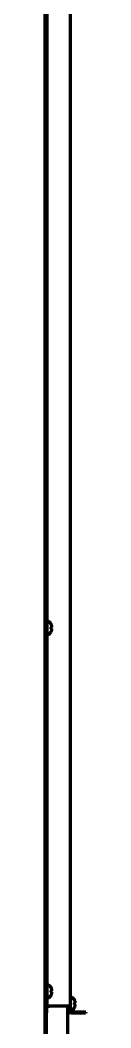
# Model space of a CAD drawing. Header units: inches. Extents: x -3055 to 7244, y 299 to 5591.
# Drawn here: x 2004 to 2028, y 2472 to 3077 of the extents above; entities that cross this region are included whole.
import ezdxf

# ---------------------------------------------------------------- set-up
doc = ezdxf.new("R2010")
doc.units = ezdxf.units.IN

msp = doc.modelspace()

# ---------------------------------------------------------------- linework, layer by layer
at = {"linetype": 'Continuous', "lineweight": 70}
for p, q in [((2018.89, 3809.42), (2018.89, 2485.22)), ((2003.89, 2146.62), (2003.89, 3798.12)), ((2004.09, 3798.12), (2004.09, 2487.22)), ((2004.89, 3798.12), (2004.89, 2487.22)), ((2005.49, 2716.02), (2005.29, 2716.02)), ((2007.34, 2714.32), (2007.37, 2714.32)), ((2003.98, 2713.62), (2003.89, 2713.78)), ((2003.89, 2710.27), (2003.98, 2710.42)), ((2004.09, 2713.62), (2003.98, 2713.62)), ((2003.98, 2710.42), (2003.98, 2713.62)), ((2003.98, 2710.42), (2004.09, 2710.42)), ((2007.37, 2709.72), (2007.34, 2709.72)), ((2005.29, 2708.02), (2005.49, 2708.02)), ((2005.49, 2498.02), (2005.29, 2498.02)), ((2003.98, 2495.62), (2003.89, 2495.78)), ((2003.89, 2492.27), (2003.98, 2492.42)), ((2004.09, 2495.62), (2003.98, 2495.62)), ((2003.98, 2492.42), (2003.98, 2495.62)), ((2003.98, 2492.42), (2004.09, 2492.42)), ((2007.34, 2496.32), (2007.37, 2496.32)), ((2007.37, 2491.72), (2007.34, 2491.72)), ((2019.49, 2490.62), (2019.29, 2490.62)), ((2004.09, 2485.22), (2004.09, 2487.22)), ((2004.09, 2485.22), (2004.89, 2485.22)), ((2004.89, 2487.22), (2004.89, 2485.22)), ((2004.89, 2485.22), (2005.89, 2485.22)), ((2005.29, 2490.02), (2005.49, 2490.02)), ((2005.69, 2485.22), (2005.69, 2484.12)), ((2017.09, 2485.22), (2005.89, 2485.22)), ((2018.89, 2485.22), (2017.09, 2485.22)), ((2017.39, 2169.42), (2017.39, 2485.22)), ((2017.39, 2484.87), (2017.59, 2484.52)), ((2017.59, 2485.22), (2017.59, 2484.52)), ((2017.59, 2484.52), (2017.69, 2484.52)), ((2017.69, 2484.52), (2017.69, 2485.22)), ((2017.69, 2484.52), (2017.98, 2485.02)), ((2017.98, 2485.02), (2017.98, 2485.22)), ((2017.98, 2485.02), (2018.09, 2485.02)), ((2018.09, 2485.22), (2018.09, 2482.54)), ((2018.89, 2485.22), (2018.89, 2482.54)), ((2021.34, 2488.92), (2021.37, 2488.92)), ((2003.89, 2484.12), (2004.69, 2484.12)), ((2005.69, 2484.12), (2004.69, 2484.12)), ((2004.69, 2484.12), (2004.69, 2481.12)), ((2004.69, 2172.42), (2004.69, 2481.12)), ((2018.09, 2481.22), (2018.09, 2482.54)), ((2018.89, 2481.22), (2018.09, 2481.22)), ((2018.89, 2482.54), (2018.89, 2481.22)), ((2019.29, 2482.62), (2019.49, 2482.62)), ((2019.83, 2481.16), (2025.09, 2480.98)), ((2019.86, 2481.96), (2025.11, 2481.78)), ((2021.37, 2484.32), (2021.34, 2484.32)), ((2028.08, 2480.87), (2025.09, 2480.98)), ((2025.11, 2481.78), (2028.11, 2481.67)), ((2028.11, 2481.67), (2028.08, 2480.87))]:
    msp.add_line(p, q, dxfattribs=at)
for centre, radius, start, end in [((2005.29, 2715.62), 0.4, 90, 180), ((2005.49, 2715.62), 0.4, 59.69882, 90), ((2003.27, 2711.82), 4.8, 31.58373, 59.69882), ((2005.29, 2708.42), 0.4, 180, 270), ((2003.27, 2712.22), 4.8, 300.30118, 328.41865), ((2003.59, 2712.02), 3.78, 0.00345, 7.60407), ((2003.59, 2712.02), 3.78, 352.39595, 359.99653), ((2005.49, 2708.42), 0.4, 270, 300.30118), ((2005.29, 2497.62), 0.4, 90, 180), ((2005.49, 2497.62), 0.4, 59.69882, 90), ((2003.27, 2493.82), 4.8, 31.58373, 59.69882), ((2003.27, 2494.22), 4.8, 300.30118, 328.41865), ((2003.59, 2494.02), 3.78, 0.00345, 7.60407), ((2003.59, 2494.02), 3.78, 352.39595, 359.99653), ((2019.29, 2490.22), 0.4, 90, 180), ((2019.49, 2490.22), 0.4, 59.69882, 90), ((2017.27, 2486.42), 4.8, 31.58373, 59.69882), ((2005.29, 2490.42), 0.4, 180, 270), ((2005.49, 2490.42), 0.4, 270, 300.30118), ((2017.59, 2486.62), 3.78, 0.00345, 7.60407), ((2017.59, 2486.62), 3.78, 352.39595, 359.99653), ((2019.29, 2483.02), 0.4, 180, 270), ((2019.89, 2482.96), 1, 180, 268), ((2019.89, 2482.96), 1.8, 236.25101, 268), ((2019.49, 2483.02), 0.4, 270, 300.30118), ((2017.27, 2486.82), 4.8, 300.30118, 328.41865)]:
    msp.add_arc(centre, radius, start, end, dxfattribs=at)
for points in [[(2007.89, 2713.02), (2007.87, 2713.08), (2007.84, 2713.19), (2007.79, 2713.35), (2007.74, 2713.51), (2007.67, 2713.66), (2007.61, 2713.81), (2007.53, 2713.97), (2007.45, 2714.14), (2007.38, 2714.26), (2007.34, 2714.32)], [(2007.89, 2711.52), (2007.87, 2711.52), (2007.84, 2711.52), (2007.79, 2711.52), (2007.74, 2711.52), (2007.67, 2711.52), (2007.61, 2711.52), (2007.53, 2711.52), (2007.45, 2711.52), (2007.38, 2711.52), (2007.34, 2711.52)], [(2007.89, 2712.52), (2007.89, 2712.55), (2007.89, 2712.59), (2007.9, 2712.67), (2007.9, 2712.74), (2007.9, 2712.81), (2007.9, 2712.88), (2007.89, 2712.95), (2007.89, 2713), (2007.89, 2713.02)], [(2007.89, 2711.02), (2007.89, 2711.05), (2007.9, 2711.1), (2007.9, 2711.17), (2007.9, 2711.25), (2007.9, 2711.32), (2007.9, 2711.39), (2007.89, 2711.45), (2007.89, 2711.5), (2007.89, 2711.52)], [(2007.89, 2495.02), (2007.87, 2495.08), (2007.84, 2495.19), (2007.79, 2495.35), (2007.74, 2495.51), (2007.67, 2495.66), (2007.61, 2495.81), (2007.53, 2495.97), (2007.45, 2496.14), (2007.38, 2496.26), (2007.34, 2496.32)], [(2007.89, 2493.52), (2007.87, 2493.52), (2007.84, 2493.52), (2007.79, 2493.52), (2007.74, 2493.52), (2007.67, 2493.52), (2007.61, 2493.52), (2007.53, 2493.52), (2007.45, 2493.52), (2007.38, 2493.52), (2007.34, 2493.52)], [(2007.89, 2494.52), (2007.89, 2494.55), (2007.89, 2494.59), (2007.9, 2494.67), (2007.9, 2494.74), (2007.9, 2494.81), (2007.9, 2494.88), (2007.89, 2494.95), (2007.89, 2495), (2007.89, 2495.02)], [(2007.89, 2493.02), (2007.89, 2493.05), (2007.9, 2493.1), (2007.9, 2493.17), (2007.9, 2493.25), (2007.9, 2493.32), (2007.9, 2493.39), (2007.89, 2493.45), (2007.89, 2493.5), (2007.89, 2493.52)], [(2021.89, 2487.62), (2021.87, 2487.68), (2021.84, 2487.79), (2021.79, 2487.95), (2021.74, 2488.11), (2021.67, 2488.26), (2021.61, 2488.41), (2021.53, 2488.57), (2021.45, 2488.74), (2021.38, 2488.86), (2021.34, 2488.92)], [(2021.89, 2486.12), (2021.87, 2486.12), (2021.84, 2486.12), (2021.79, 2486.12), (2021.74, 2486.12), (2021.67, 2486.12), (2021.61, 2486.12), (2021.53, 2486.12), (2021.45, 2486.12), (2021.38, 2486.12), (2021.34, 2486.12)], [(2021.89, 2487.12), (2021.89, 2487.15), (2021.89, 2487.19), (2021.9, 2487.27), (2021.9, 2487.34), (2021.9, 2487.41), (2021.9, 2487.48), (2021.89, 2487.55), (2021.89, 2487.6), (2021.89, 2487.62)], [(2021.89, 2485.62), (2021.89, 2485.65), (2021.9, 2485.7), (2021.9, 2485.77), (2021.9, 2485.85), (2021.9, 2485.92), (2021.9, 2485.99), (2021.89, 2486.05), (2021.89, 2486.1), (2021.89, 2486.12)]]:
    msp.add_open_spline(points, degree=3, dxfattribs=at)
for points in [[(2007.34, 2712.52), (2007.46, 2712.52), (2007.57, 2712.52), (2007.71, 2712.52), (2007.75, 2712.52), (2007.82, 2712.52), (2007.86, 2712.52), (2007.89, 2712.52)], [(2007.34, 2709.72), (2007.46, 2709.93), (2007.57, 2710.14), (2007.71, 2710.46), (2007.75, 2710.57), (2007.82, 2710.79), (2007.86, 2710.91), (2007.89, 2711.02)], [(2007.34, 2494.52), (2007.46, 2494.52), (2007.57, 2494.52), (2007.71, 2494.52), (2007.75, 2494.52), (2007.82, 2494.52), (2007.86, 2494.52), (2007.89, 2494.52)], [(2007.34, 2491.72), (2007.46, 2491.93), (2007.57, 2492.14), (2007.71, 2492.46), (2007.75, 2492.57), (2007.82, 2492.79), (2007.86, 2492.91), (2007.89, 2493.02)], [(2021.34, 2487.12), (2021.46, 2487.12), (2021.57, 2487.12), (2021.71, 2487.12), (2021.75, 2487.12), (2021.82, 2487.12), (2021.86, 2487.12), (2021.89, 2487.12)], [(2021.34, 2484.32), (2021.46, 2484.53), (2021.57, 2484.74), (2021.71, 2485.06), (2021.75, 2485.17), (2021.82, 2485.39), (2021.86, 2485.51), (2021.89, 2485.62)]]:
    msp.add_open_spline(points, degree=3, knots=[0, 0, 0, 0, 0.5, 0.5, 0.75, 0.75, 1, 1, 1, 1], dxfattribs=at)

doc.saveas('drawing.dxf')
